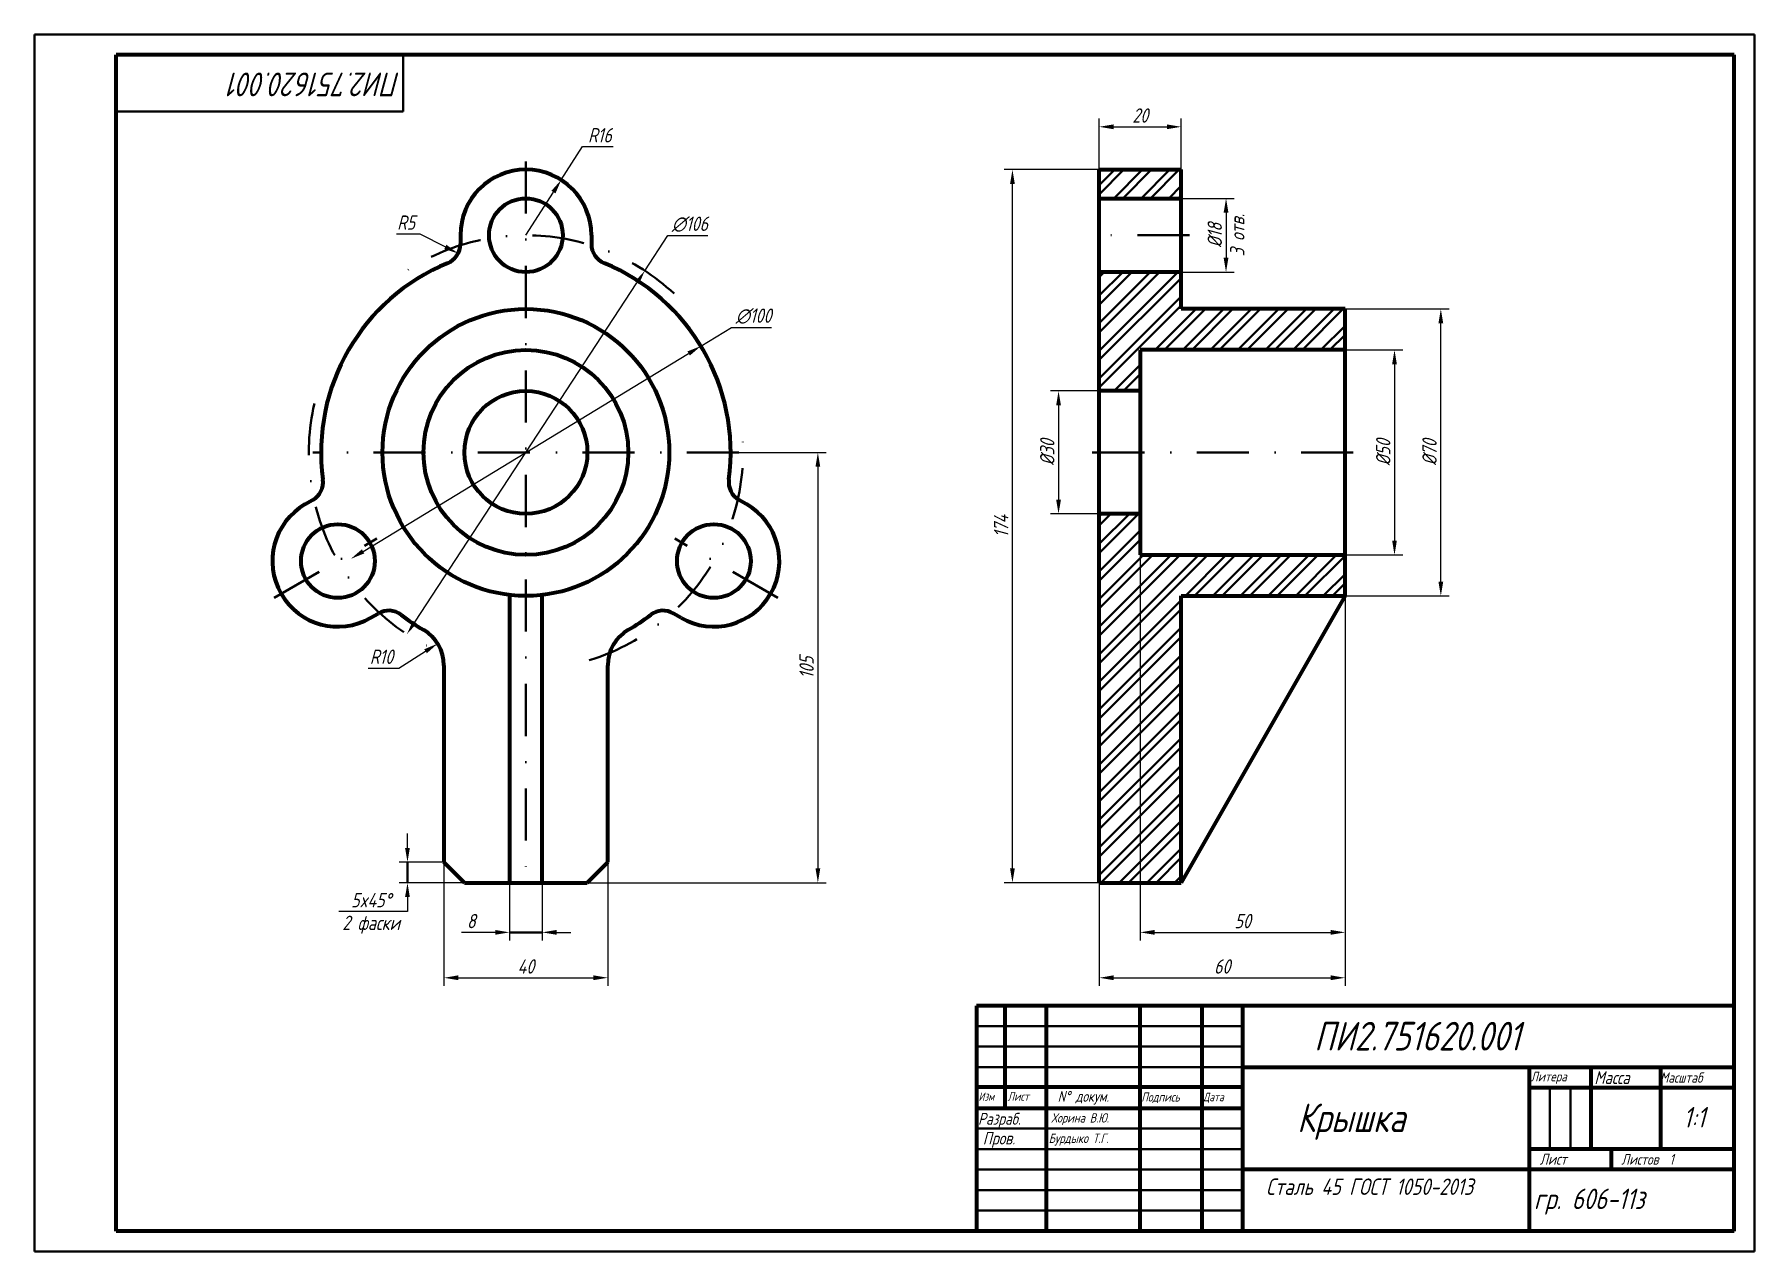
# Paper-space layout 'Чертёж' of a CAD drawing. Header units: inches, sheet in millimetres. Extents: x 0 to 420, y 0 to 297.
import ezdxf

# ---------------------------------------------------------------- set-up
doc = ezdxf.new("R2010")
doc.units = ezdxf.units.IN
doc.linetypes.add('штрихпунктирная', pattern=[25.4, 12.7, -6.35, 0, -6.35])
doc.layers.get('0').update_dxf_attribs({"lineweight": 40})
for name, color, linetype, lineweight in [('OSI', 2, 'штрихпунктирная', 40), ('OSN', 7, 'Continuous', 80), ('RAZM', 3, 'Continuous', 40)]:
    doc.layers.add(name, color=color, linetype=linetype, lineweight=lineweight)
doc.styles.get("Standard").update_dxf_attribs({"font": '', "oblique": 15, "height": 3.5})
doc.styles.get('Standard').set_extended_font_data('GOST type A')
doc.dimstyles.new('Размеры', dxfattribs={"dimtxt": 3.5, "dimasz": 3.5, "dimexe": 2, "dimexo": 0, "dimgap": 1, "dimtad": 1, "dimtoh": 1, "dimdec": 0, "dimzin": 0, "dimdsep": 46, "dimtxsty": 'Standard', "dimcen": 0.09, "dimadec": 0, "dimazin": 0, "dimtfac": 1, "dimtdec": 0, "dimtofl": 0, "dimtmove": 0, "dimatfit": 2, "dimfxl": 1, "dimtolj": 1, "dimtzin": 0, "dimarcsym": 0})

# ---------------------------------------------------------------- blocks, each defined once
blk = doc.blocks.new('*U1')
at = {"layer": 'OSI'}
blk.add_arc((-1.91, -53.87), 53, 46.9692, 127.6223, dxfattribs=at)
at = {"layer": 'OSN'}
blk.add_circle((-1.91, -0.87), 9, dxfattribs=at)
blk.add_arc((-1.91, -0.87), 16, 0, 180, dxfattribs=at)
blk = doc.blocks.new('*U2')
at = {"layer": 'RAZM', "color": 0, "linetype": 'ByBlock', "lineweight": -2, "transparency": 16777216}
blk.add_blockref('*U1', (146.9, 245.25), dxfattribs=at)
for p, rotation in [((97.38, 166.09), 120), ((190.69, 162.79), 239.9999999999999)]:
    blk.add_blockref('*U1', p, dxfattribs=dict(at, rotation=rotation))
blk = doc.blocks.new('*D5')
at = {"layer": 'Defpoints', "color": 0, "transparency": 16777216}
for p in [(99, 245.61), (103.46, 243.34)]:
    blk.add_point(p, dxfattribs=at)
at = {"layer": 'RAZM', "color": 0, "lineweight": -2, "transparency": 16777216}
for p, q in [((88.41, 248.11), (94.1, 248.11)), ((94.1, 248.11), (100.34, 244.93))]:
    blk.add_line(p, q, dxfattribs=at)
at = {"layer": 'RAZM', "color": 0, "transparency": 16777216}
blk.add_solid([(100.6, 245.45), (100.07, 244.41), (103.46, 243.34)], dxfattribs=at)
at = {"layer": 'RAZM', "color": 0, "transparency": 16777216, "insert": (90.75, 250.86), "char_height": 3.5, "attachment_point": 5}
blk.add_mtext('\\A1;R5', dxfattribs=at)
blk = doc.blocks.new('*D6')
at = {"layer": 'Defpoints', "color": 0, "transparency": 16777216}
for p in [(128.62, 261.26), (120, 247.78)]:
    blk.add_point(p, dxfattribs=at)
at = {"layer": 'RAZM', "color": 0, "lineweight": -2, "transparency": 16777216}
for p, q in [((128.62, 261.26), (133.85, 269.43)), ((133.85, 269.43), (141.29, 269.43)), ((120, 247.78), (126.73, 258.31))]:
    blk.add_line(p, q, dxfattribs=at)
at = {"layer": 'RAZM', "color": 0, "transparency": 16777216}
blk.add_solid([(126.24, 258.62), (127.23, 258), (128.62, 261.26)], dxfattribs=at)
at = {"layer": 'RAZM', "color": 0, "transparency": 16777216, "insert": (138.07, 272.18), "char_height": 3.5, "attachment_point": 5}
blk.add_mtext('\\A1;R16', dxfattribs=at)
blk = doc.blocks.new('*D7')
at = {"layer": 'Defpoints', "color": 0, "transparency": 16777216}
for p in [(149.04, 239.12), (90.96, 150.44)]:
    blk.add_point(p, dxfattribs=at)
at = {"layer": 'RAZM', "color": 0, "lineweight": -2, "transparency": 16777216}
for p, q in [((149.04, 239.12), (154.66, 247.71)), ((154.66, 247.71), (164.42, 247.71)), ((92.88, 153.37), (147.12, 236.19))]:
    blk.add_line(p, q, dxfattribs=at)
at = {"layer": 'RAZM', "color": 0, "transparency": 16777216}
for points in [[(146.63, 236.51), (147.61, 235.87), (149.04, 239.12)], [(92.39, 153.69), (93.37, 153.05), (90.96, 150.44)]]:
    blk.add_solid(points, dxfattribs=at)
at = {"layer": 'RAZM', "color": 0, "transparency": 16777216, "insert": (160.04, 250.46), "char_height": 3.5, "attachment_point": 5}
blk.add_mtext('\\A1;∅106', dxfattribs=at)
blk = doc.blocks.new('*D8')
at = {"layer": 'Defpoints', "color": 0, "transparency": 16777216}
for p in [(162.73, 220.74), (77.27, 168.82)]:
    blk.add_point(p, dxfattribs=at)
at = {"layer": 'RAZM', "color": 0, "lineweight": -2, "transparency": 16777216}
for p, q in [((162.73, 220.74), (170.22, 225.29)), ((170.22, 225.29), (179.98, 225.29)), ((80.26, 170.64), (159.74, 218.92))]:
    blk.add_line(p, q, dxfattribs=at)
at = {"layer": 'RAZM', "color": 0, "transparency": 16777216}
for points in [[(159.44, 219.42), (160.04, 218.42), (162.73, 220.74)], [(79.96, 171.14), (80.56, 170.14), (77.27, 168.82)]]:
    blk.add_solid(points, dxfattribs=at)
at = {"layer": 'RAZM', "color": 0, "transparency": 16777216, "insert": (175.6, 228.04), "char_height": 3.5, "attachment_point": 5}
blk.add_mtext('\\A1;∅100', dxfattribs=at)
blk = doc.blocks.new('*D9')
at = {"layer": 'Defpoints', "color": 0, "transparency": 16777216}
for p in [(172, 194.78), (135, 89.78), (191.29, 89.78)]:
    blk.add_point(p, dxfattribs=at)
at = {"layer": 'RAZM', "color": 0, "lineweight": -2, "transparency": 16777216}
for p, q in [((172, 194.78), (193.29, 194.78)), ((191.29, 191.28), (191.29, 93.28)), ((135, 89.78), (193.29, 89.78))]:
    blk.add_line(p, q, dxfattribs=at)
at = {"layer": 'RAZM', "color": 0, "transparency": 16777216}
for points in [[(190.71, 191.28), (191.87, 191.28), (191.29, 194.78)], [(190.71, 93.28), (191.87, 93.28), (191.29, 89.78)]]:
    blk.add_solid(points, dxfattribs=at)
at = {"layer": 'RAZM', "color": 0, "transparency": 16777216, "insert": (188.54, 142.28), "char_height": 3.5, "attachment_point": 5, "rotation": 90}
blk.add_mtext('\\A1;105', dxfattribs=at)
blk = doc.blocks.new('*D10')
at = {"layer": 'Defpoints', "color": 0, "transparency": 16777216}
for p in [(116, 89.78), (124, 89.78), (116, 77.67)]:
    blk.add_point(p, dxfattribs=at)
at = {"layer": 'RAZM', "color": 0, "lineweight": -2, "transparency": 16777216}
for p, q in [((116, 89.78), (116, 75.67)), ((124, 89.78), (124, 75.67)), ((112.5, 77.67), (104.31, 77.67)), ((127.5, 77.67), (131, 77.67))]:
    blk.add_line(p, q, dxfattribs=at)
at = {"layer": 'RAZM', "color": 0, "transparency": 16777216}
for points in [[(112.5, 78.26), (112.5, 77.09), (116, 77.67)], [(127.5, 78.26), (127.5, 77.09), (124, 77.67)]]:
    blk.add_solid(points, dxfattribs=at)
at = {"layer": 'RAZM', "color": 0, "transparency": 16777216, "insert": (106.66, 80.42), "char_height": 3.5, "attachment_point": 5}
blk.add_mtext('\\A1;8', dxfattribs=at)
blk = doc.blocks.new('*D11')
at = {"layer": 'Defpoints', "color": 0, "transparency": 16777216}
for p in [(100, 94.78), (140, 94.78), (140, 66.59)]:
    blk.add_point(p, dxfattribs=at)
at = {"layer": 'RAZM', "color": 0, "lineweight": -2, "transparency": 16777216}
for p, q in [((100, 94.78), (100, 64.59)), ((140, 94.78), (140, 64.59)), ((103.5, 66.59), (136.5, 66.59))]:
    blk.add_line(p, q, dxfattribs=at)
at = {"layer": 'RAZM', "color": 0, "transparency": 16777216}
for points in [[(103.5, 67.18), (103.5, 66.01), (100, 66.59)], [(136.5, 67.18), (136.5, 66.01), (140, 66.59)]]:
    blk.add_solid(points, dxfattribs=at)
at = {"layer": 'RAZM', "color": 0, "transparency": 16777216, "insert": (120, 69.35), "char_height": 3.5, "attachment_point": 5}
blk.add_mtext('\\A1;40', dxfattribs=at)
blk = doc.blocks.new('*D12')
at = {"layer": 'Defpoints', "color": 0, "transparency": 16777216}
for p in [(100, 94.78), (91.09, 89.78), (105, 89.78)]:
    blk.add_point(p, dxfattribs=at)
at = {"layer": 'RAZM', "color": 0, "lineweight": -2, "transparency": 16777216}
for p, q in [((91.09, 98.28), (91.09, 101.78)), ((100, 94.78), (89.09, 94.78)), ((105, 89.78), (89.09, 89.78)), ((91.09, 86.28), (91.09, 82.78)), ((91.09, 82.78), (74.33, 82.78))]:
    blk.add_line(p, q, dxfattribs=at)
at = {"layer": 'RAZM', "color": 0, "transparency": 16777216}
for points in [[(90.5, 98.28), (91.67, 98.28), (91.09, 94.78)], [(90.5, 86.28), (91.67, 86.28), (91.09, 89.78)]]:
    blk.add_solid(points, dxfattribs=at)
at = {"layer": 'RAZM', "color": 0, "transparency": 16777216, "char_height": 3.5, "attachment_point": 5}
for s, insert in [('\\A1;5x45%%D', (82.21, 85.53)), ('\\A1;2 фаски', (82.21, 79.53))]:
    blk.add_mtext(s, dxfattribs=dict(at, insert=insert))
blk = doc.blocks.new('*D13')
at = {"layer": 'Defpoints', "color": 0, "transparency": 16777216}
for p in [(98.47, 148.13), (90, 142.82)]:
    blk.add_point(p, dxfattribs=at)
at = {"layer": 'RAZM', "color": 0, "lineweight": -2, "transparency": 16777216}
for p, q in [((88.96, 142.17), (95.51, 146.27)), ((81.52, 142.17), (88.96, 142.17))]:
    blk.add_line(p, q, dxfattribs=at)
at = {"layer": 'RAZM', "color": 0, "transparency": 16777216}
blk.add_solid([(95.2, 146.76), (95.82, 145.78), (98.47, 148.13)], dxfattribs=at)
at = {"layer": 'RAZM', "color": 0, "transparency": 16777216, "insert": (84.74, 144.92), "char_height": 3.5, "attachment_point": 5}
blk.add_mtext('\\A1;R10', dxfattribs=at)
blk = doc.blocks.new('*D14')
at = {"layer": 'Defpoints', "color": 0, "transparency": 16777216}
for p in [(238.8, 263.78), (260, 263.78), (260, 89.78)]:
    blk.add_point(p, dxfattribs=at)
at = {"layer": 'RAZM', "color": 0, "lineweight": -2, "transparency": 16777216}
for p, q in [((260, 263.78), (236.8, 263.78)), ((238.8, 93.28), (238.8, 260.28)), ((260, 89.78), (236.8, 89.78))]:
    blk.add_line(p, q, dxfattribs=at)
at = {"layer": 'RAZM', "color": 0, "transparency": 16777216}
for points in [[(238.21, 260.28), (239.38, 260.28), (238.8, 263.78)], [(238.21, 93.28), (239.38, 93.28), (238.8, 89.78)]]:
    blk.add_solid(points, dxfattribs=at)
at = {"layer": 'RAZM', "color": 0, "transparency": 16777216, "insert": (236.05, 176.78), "char_height": 3.5, "attachment_point": 5, "rotation": 90}
blk.add_mtext('\\A1;174', dxfattribs=at)
blk = doc.blocks.new('*D15')
at = {"layer": 'Defpoints', "color": 0, "transparency": 16777216}
for p in [(260, 209.78), (250.05, 179.78), (260, 179.78)]:
    blk.add_point(p, dxfattribs=at)
at = {"layer": 'RAZM', "color": 0, "lineweight": -2, "transparency": 16777216}
for p, q in [((260, 209.78), (248.05, 209.78)), ((250.05, 206.28), (250.05, 183.28)), ((260, 179.78), (248.05, 179.78))]:
    blk.add_line(p, q, dxfattribs=at)
at = {"layer": 'RAZM', "color": 0, "transparency": 16777216}
for points in [[(249.47, 206.28), (250.64, 206.28), (250.05, 209.78)], [(249.47, 183.28), (250.64, 183.28), (250.05, 179.78)]]:
    blk.add_solid(points, dxfattribs=at)
at = {"layer": 'RAZM', "color": 0, "transparency": 16777216, "insert": (247.3, 194.78), "char_height": 3.5, "attachment_point": 5, "rotation": 90}
blk.add_mtext('\\A1;%%C30', dxfattribs=at)
blk = doc.blocks.new('*D16')
at = {"layer": 'Defpoints', "color": 0, "transparency": 16777216}
for p in [(280, 256.78), (280, 238.78), (290.95, 238.78)]:
    blk.add_point(p, dxfattribs=at)
at = {"layer": 'RAZM', "color": 0, "lineweight": -2, "transparency": 16777216}
for p, q in [((280, 256.78), (292.95, 256.78)), ((290.95, 253.28), (290.95, 242.28)), ((280, 238.78), (292.95, 238.78))]:
    blk.add_line(p, q, dxfattribs=at)
at = {"layer": 'RAZM', "color": 0, "transparency": 16777216}
for points in [[(290.36, 253.28), (291.53, 253.28), (290.95, 256.78)], [(290.36, 242.28), (291.53, 242.28), (290.95, 238.78)]]:
    blk.add_solid(points, dxfattribs=at)
at = {"layer": 'RAZM', "color": 0, "transparency": 16777216, "char_height": 3.5, "attachment_point": 5, "rotation": 90}
for s, insert in [('\\A1;3 отв.', (293.7, 247.78)), ('\\A1;%%C18', (288.2, 247.78))]:
    blk.add_mtext(s, dxfattribs=dict(at, insert=insert))
blk = doc.blocks.new('*D17')
at = {"layer": 'Defpoints', "color": 0, "transparency": 16777216}
for p in [(280, 274.24), (260, 263.78), (280, 263.78)]:
    blk.add_point(p, dxfattribs=at)
at = {"layer": 'RAZM', "color": 0, "lineweight": -2, "transparency": 16777216}
for p, q in [((260, 263.78), (260, 276.24)), ((263.5, 274.24), (276.5, 274.24)), ((280, 263.78), (280, 276.24))]:
    blk.add_line(p, q, dxfattribs=at)
at = {"layer": 'RAZM', "color": 0, "transparency": 16777216}
for points in [[(263.5, 274.82), (263.5, 273.65), (260, 274.24)], [(276.5, 274.82), (276.5, 273.65), (280, 274.24)]]:
    blk.add_solid(points, dxfattribs=at)
at = {"layer": 'RAZM', "color": 0, "transparency": 16777216, "insert": (270, 276.99), "char_height": 3.5, "attachment_point": 5}
blk.add_mtext('\\A1;20', dxfattribs=at)
blk = doc.blocks.new('*D18')
at = {"layer": 'Defpoints', "color": 0, "transparency": 16777216}
for p in [(320, 219.78), (320, 169.78), (332.08, 169.78)]:
    blk.add_point(p, dxfattribs=at)
at = {"layer": 'RAZM', "color": 0, "lineweight": -2, "transparency": 16777216}
for p, q in [((320, 219.78), (334.08, 219.78)), ((332.08, 216.28), (332.08, 173.28)), ((320, 169.78), (334.08, 169.78))]:
    blk.add_line(p, q, dxfattribs=at)
at = {"layer": 'RAZM', "color": 0, "transparency": 16777216}
for points in [[(331.5, 216.28), (332.66, 216.28), (332.08, 219.78)], [(331.5, 173.28), (332.66, 173.28), (332.08, 169.78)]]:
    blk.add_solid(points, dxfattribs=at)
at = {"layer": 'RAZM', "color": 0, "transparency": 16777216, "insert": (329.33, 194.78), "char_height": 3.5, "attachment_point": 5, "rotation": 90}
blk.add_mtext('\\A1;%%C50', dxfattribs=at)
blk = doc.blocks.new('*D19')
at = {"layer": 'Defpoints', "color": 0, "transparency": 16777216}
for p in [(320, 229.78), (343.39, 229.78), (320, 159.78)]:
    blk.add_point(p, dxfattribs=at)
at = {"layer": 'RAZM', "color": 0, "lineweight": -2, "transparency": 16777216}
for p, q in [((320, 229.78), (345.39, 229.78)), ((343.39, 163.28), (343.39, 226.28)), ((320, 159.78), (345.39, 159.78))]:
    blk.add_line(p, q, dxfattribs=at)
at = {"layer": 'RAZM', "color": 0, "transparency": 16777216}
for points in [[(342.81, 226.28), (343.98, 226.28), (343.39, 229.78)], [(342.81, 163.28), (343.98, 163.28), (343.39, 159.78)]]:
    blk.add_solid(points, dxfattribs=at)
at = {"layer": 'RAZM', "color": 0, "transparency": 16777216, "insert": (340.64, 194.78), "char_height": 3.5, "attachment_point": 5, "rotation": 90}
blk.add_mtext('\\A1;%%C70', dxfattribs=at)
blk = doc.blocks.new('*D20')
at = {"layer": 'Defpoints', "color": 0, "transparency": 16777216}
for p in [(270, 169.78), (320, 169.78), (320, 77.67)]:
    blk.add_point(p, dxfattribs=at)
at = {"layer": 'RAZM', "color": 0, "lineweight": -2, "transparency": 16777216}
for p, q in [((270, 169.78), (270, 75.67)), ((320, 169.78), (320, 75.67)), ((273.5, 77.67), (316.5, 77.67))]:
    blk.add_line(p, q, dxfattribs=at)
at = {"layer": 'RAZM', "color": 0, "transparency": 16777216}
for points in [[(273.5, 78.26), (273.5, 77.09), (270, 77.67)], [(316.5, 78.26), (316.5, 77.09), (320, 77.67)]]:
    blk.add_solid(points, dxfattribs=at)
at = {"layer": 'RAZM', "color": 0, "transparency": 16777216, "insert": (295, 80.42), "char_height": 3.5, "attachment_point": 5}
blk.add_mtext('\\A1;50', dxfattribs=at)
blk = doc.blocks.new('*D21')
at = {"layer": 'Defpoints', "color": 0, "transparency": 16777216}
for p in [(320, 159.78), (260, 89.78), (320, 66.59)]:
    blk.add_point(p, dxfattribs=at)
at = {"layer": 'RAZM', "color": 0, "lineweight": -2, "transparency": 16777216}
for p, q in [((320, 159.78), (320, 64.59)), ((260, 89.78), (260, 64.59)), ((263.5, 66.59), (316.5, 66.59))]:
    blk.add_line(p, q, dxfattribs=at)
at = {"layer": 'RAZM', "color": 0, "transparency": 16777216}
for points in [[(263.5, 67.18), (263.5, 66.01), (260, 66.59)], [(316.5, 67.18), (316.5, 66.01), (320, 66.59)]]:
    blk.add_solid(points, dxfattribs=at)
at = {"layer": 'RAZM', "color": 0, "transparency": 16777216, "insert": (290, 69.35), "char_height": 3.5, "attachment_point": 5}
blk.add_mtext('\\A1;60', dxfattribs=at)

psp = doc.layouts.new('Чертёж')

# ---------------------------------------------------------------- hatches: boundary and pattern name
h = psp.add_hatch()
h.set_pattern_fill('ANSI32', color=256, scale=0.5)
h.paths.add_polyline_path([(260, 263.78), (260, 256.78), (280, 256.78), (280, 263.78)])
h.paths.add_polyline_path([(260, 209.78), (270, 209.78), (270, 219.78), (320, 219.78), (320, 229.78), (280, 229.78), (280, 238.78), (260, 238.78)])
h.paths.add_polyline_path([(280, 159.78), (320, 159.78), (320, 169.78), (270, 169.78), (270, 179.78), (260, 179.78), (260, 89.78), (280, 89.78)])

# ---------------------------------------------------------------- linework, layer by layer
for p, q in [((0, -0.22), (0, 296.78)), ((0, 296.78), (420, 296.78)), ((420, 296.78), (420, -0.22)), ((90, 292), (90, 278)), ((90, 278), (20, 278)), ((295, 54.78), (230, 54.78)), ((295, 49.78), (230, 49.78)), ((295, 44.78), (230, 44.78)), ((369.99, 39.57), (369.99, 24.78)), ((375.07, 39.57), (375.07, 24.78)), ((230, 29.78), (295, 29.78)), ((295, 24.78), (230, 24.78)), ((295, 19.78), (230, 19.78)), ((420, -0.22), (0, -0.22))]:
    psp.add_line(p, q)
for points in [[(230, 14.78), (295, 14.78)], [(230, 9.78), (295, 9.78)]]:
    psp.add_lwpolyline(points)
at = {"layer": 'OSI'}
for p, q in [((120, 265.78), (120, 87.78)), ((282, 247.78), (258, 247.78)), ((172, 194.78), (68, 194.78)), ((322, 194.78), (257, 194.78)), ((58.51, 159.28), (83.63, 173.78)), ((181.49, 159.28), (156.37, 173.78))]:
    psp.add_line(p, q, dxfattribs=at)
at = {"layer": 'OSN'}
for p, q in [((20, 4.78), (20, 291.78)), ((415, 291.78), (20, 291.78)), ((415, 4.78), (415, 291.78)), ((260, 89.78), (260, 263.78)), ((260, 263.78), (280, 263.78)), ((280, 229.78), (280, 263.78)), ((260, 256.78), (280, 256.78)), ((104, 247.78), (104, 245.61)), ((136, 247.78), (136, 245.61)), ((280, 238.78), (260, 238.78)), ((320, 229.78), (280, 229.78)), ((320, 159.78), (320, 229.78)), ((320, 219.78), (270, 219.78)), ((270, 219.78), (270, 169.78)), ((270, 209.78), (260, 209.78)), ((66.1, 182.14), (67.98, 183.22)), ((173.9, 182.14), (172.02, 183.22)), ((270, 179.78), (260, 179.78)), ((270, 169.78), (320, 169.78)), ((116, 160.01), (116, 89.78)), ((124, 89.78), (124, 160.01)), ((280, 89.78), (280, 159.78)), ((280, 159.78), (320, 159.78)), ((320, 159.78), (280, 89.78)), ((82.1, 154.42), (83.98, 155.51)), ((157.9, 154.42), (156.02, 155.51)), ((100, 142.82), (100, 94.78)), ((140, 94.78), (140, 142.82)), ((100, 94.78), (105, 89.78)), ((140, 94.78), (135, 89.78)), ((105, 89.78), (135, 89.78)), ((260, 89.78), (280, 89.78)), ((230, 59.78), (230, 4.78)), ((415, 59.78), (230, 59.78)), ((237, 34.8), (237, 59.78)), ((247, 59.78), (247, 4.78)), ((270, 4.78), (270, 59.78)), ((285, 59.78), (285, 4.78)), ((295, 59.78), (295, 4.78)), ((295, 44.78), (415, 44.78)), ((365, 44.78), (365, 4.78)), ((380, 44.78), (380, 24.78)), ((397, 44.78), (397, 24.78)), ((230, 39.97), (295, 39.97)), ((365, 39.78), (415, 39.78)), ((230, 34.8), (295, 34.8)), ((415, 24.78), (365, 24.78)), ((385, 24.78), (385, 19.78)), ((415, 19.78), (295, 19.78)), ((415, 4.78), (20, 4.78))]:
    psp.add_line(p, q, dxfattribs=at)
for radius in [35, 25, 15]:
    psp.add_circle((120, 194.78), radius, dxfattribs=at)
for centre, radius, start, end in [((99, 245.61), 5, 292.4464, 0), ((141, 245.61), 5, 180, 247.5536), ((120, 194.78), 50, 112.4464, 187.5536), ((120, 194.78), 50, 352.4464, 67.5536), ((65.48, 187.55), 5, 300, 7.5536), ((174.52, 187.55), 5, 172.4464, 240), ((86.48, 151.18), 5, 52.4464, 120), ((153.52, 151.18), 5, 60, 127.5536), ((120, 194.78), 50, 232.4464, 240), ((90, 142.82), 10, 0, 60), ((150, 142.82), 10, 120, 180), ((120, 194.78), 50, 300, 307.5536)]:
    psp.add_arc(centre, radius, start, end, dxfattribs=at)
at = {"layer": 'RAZM'}
for p, q in [((91.09, 94.78), (91.09, 89.78)), ((116, 77.67), (124, 77.67))]:
    psp.add_line(p, q, dxfattribs=at)

# ---------------------------------------------------------------- block references
psp.add_blockref('*U2', (-24.99, 3.4), dxfattribs=at)

# ---------------------------------------------------------------- texts
at = {"oblique": 15}
for s, height, p in [('Литера', 2.396, (365.32, 41.3)), ('Масса', 3.143, (380.88, 40.66)), ('Масштаб', 2.515, (396.91, 40.98)), ('Изм', 2.01, (230.51, 36.58)), ('Лист', 2.153, (237.61, 36.58)), ('N%%d докум. ', 2.6194, (249.85, 36.35)), ('Подпись', 2.238, (270.27, 36.38)), ('Дата', 2.086, (285.34, 36.46)), ('Разраб.', 2.884, (230.41, 30.74)), ('Хорина В.Ю.', 2.2743, (248.28, 31.26)), ('Пров.', 3.045, (231.56, 25.91)), ('Бурдыко Т.Г.', 2.3048, (247.65, 26.27)), ('Лист', 2.715, (367.55, 20.99)), ('Листов  1', 2.595, (387.46, 20.99)), ('гр. 606-11з', 5, (366.13, 10.14))]:
    psp.add_text(s, height=height, dxfattribs=at).set_placement(p)
at = {"insert": (89.42, 281.69), "char_height": 5.7892, "attachment_point": 1, "rotation": 180}
psp.add_mtext_dynamic_manual_height_columns('ПИ2.751620.001', width=5.347, gutter_width=14.47, heights=[0], dxfattribs=at)
at = {"attachment_point": 1}
for s, width, insert, char_height in [('ПИ2.751620.001', 6.4653, (312.45, 55.84), 7), ('{\\H2x;Крышка }', 6.4653, (308.3, 35.94), 3.5), ('1:1', 6.4653, (402.56, 35.06), 5), ('Сталь 45 ГОСТ 1050-2013', 71.5005, (300.72, 17.61), 4)]:
    psp.add_mtext_dynamic_manual_height_columns(s, width=width, gutter_width=17.5, heights=[0], dxfattribs=dict(at, insert=insert, char_height=char_height))

# ---------------------------------------------------------------- dimensions: what is measured, and where the dimension line sits
at = {"layer": 'RAZM'}
for base, p1, p2, picture, middle in [((280, 274.24), (260, 263.78), (280, 263.78), '*D17', (270, 276.99)), ((320, 77.67), (270, 169.78), (320, 169.78), '*D20', (295, 80.42)), ((140, 66.59), (100, 94.78), (140, 94.78), '*D11', (120, 69.35))]:
    dim = psp.add_linear_dim(base=base, p1=p1, p2=p2, dimstyle='Размеры', dxfattribs=at)
    dim.commit()
    dim.dimension.update_dxf_attribs({"geometry": picture, "text_midpoint": middle})
dim = psp.add_radius_dim(center=(120, 247.78), mpoint=(128.62, 261.26), dimstyle='Размеры', dxfattribs=at)
dim.commit()
dim.dimension.update_dxf_attribs({"geometry": '*D6', "text_midpoint": (138.07, 269.43), "dimtype": 164})
for base, p1, p2, angle, picture, middle in [((238.8, 263.78), (260, 89.78), (260, 263.78), 90, '*D14', (236.05, 176.78)), ((191.29, 89.78), (172, 194.78), (135, 89.78), 270, '*D9', (188.54, 142.28)), ((320, 66.59), (260, 89.78), (320, 159.78), 180, '*D21', (290, 69.35)), ((116, 77.67), (124, 89.78), (116, 89.78), 180, '*D10', (106.66, 80.42))]:
    dim = psp.add_linear_dim(base=base, p1=p1, p2=p2, angle=angle, dimstyle='Размеры', dxfattribs=at)
    dim.commit()
    dim.dimension.update_dxf_attribs({"geometry": picture, "text_midpoint": middle})
for base, p1, p2, angle, text, picture, middle in [((290.95, 238.78), (280, 256.78), (280, 238.78), 90, '%%C<>\\X3 отв.', '*D16', (290.95, 247.78)), ((343.39, 229.78), (320, 159.78), (320, 229.78), 90, '%%C<>', '*D19', (340.64, 194.78)), ((332.08, 169.78), (320, 219.78), (320, 169.78), 270, '%%C<>', '*D18', (329.33, 194.78)), ((250.05, 179.78), (260, 209.78), (260, 179.78), 270, '%%C<>', '*D15', (247.3, 194.78)), ((91.09, 89.78), (100, 94.78), (105, 89.78), 90, '<>x45%%D\\X2 фаски', '*D12', (82.21, 82.78))]:
    dim = psp.add_linear_dim(base=base, p1=p1, p2=p2, angle=angle, text=text, dimstyle='Размеры', dxfattribs=at)
    dim.commit()
    dim.dimension.update_dxf_attribs({"geometry": picture, "text_midpoint": middle})
for center, mpoint, picture, middle in [((99, 245.61), (103.46, 243.34), '*D5', (94.1, 248.11)), ((90, 142.82), (98.47, 148.13), '*D13', (88.96, 142.17))]:
    dim = psp.add_radius_dim(center=center, mpoint=mpoint, dimstyle='Размеры', override={"dimtmove": 1}, dxfattribs=at)
    dim.commit()
    dim.dimension.update_dxf_attribs({"geometry": picture, "text_midpoint": middle, "dimtype": 164})
for p1, p2, picture, middle in [((90.96, 150.44), (149.04, 239.12), '*D7', (160.04, 247.71)), ((77.27, 168.82), (162.73, 220.74), '*D8', (175.6, 225.29))]:
    dim = psp.add_diameter_dim_2p(p1=p1, p2=p2, dimstyle='Размеры', dxfattribs=at)
    dim.commit()
    dim.dimension.update_dxf_attribs({"geometry": picture, "text_midpoint": middle, "dimtype": 163})

doc.saveas('drawing.dxf')
